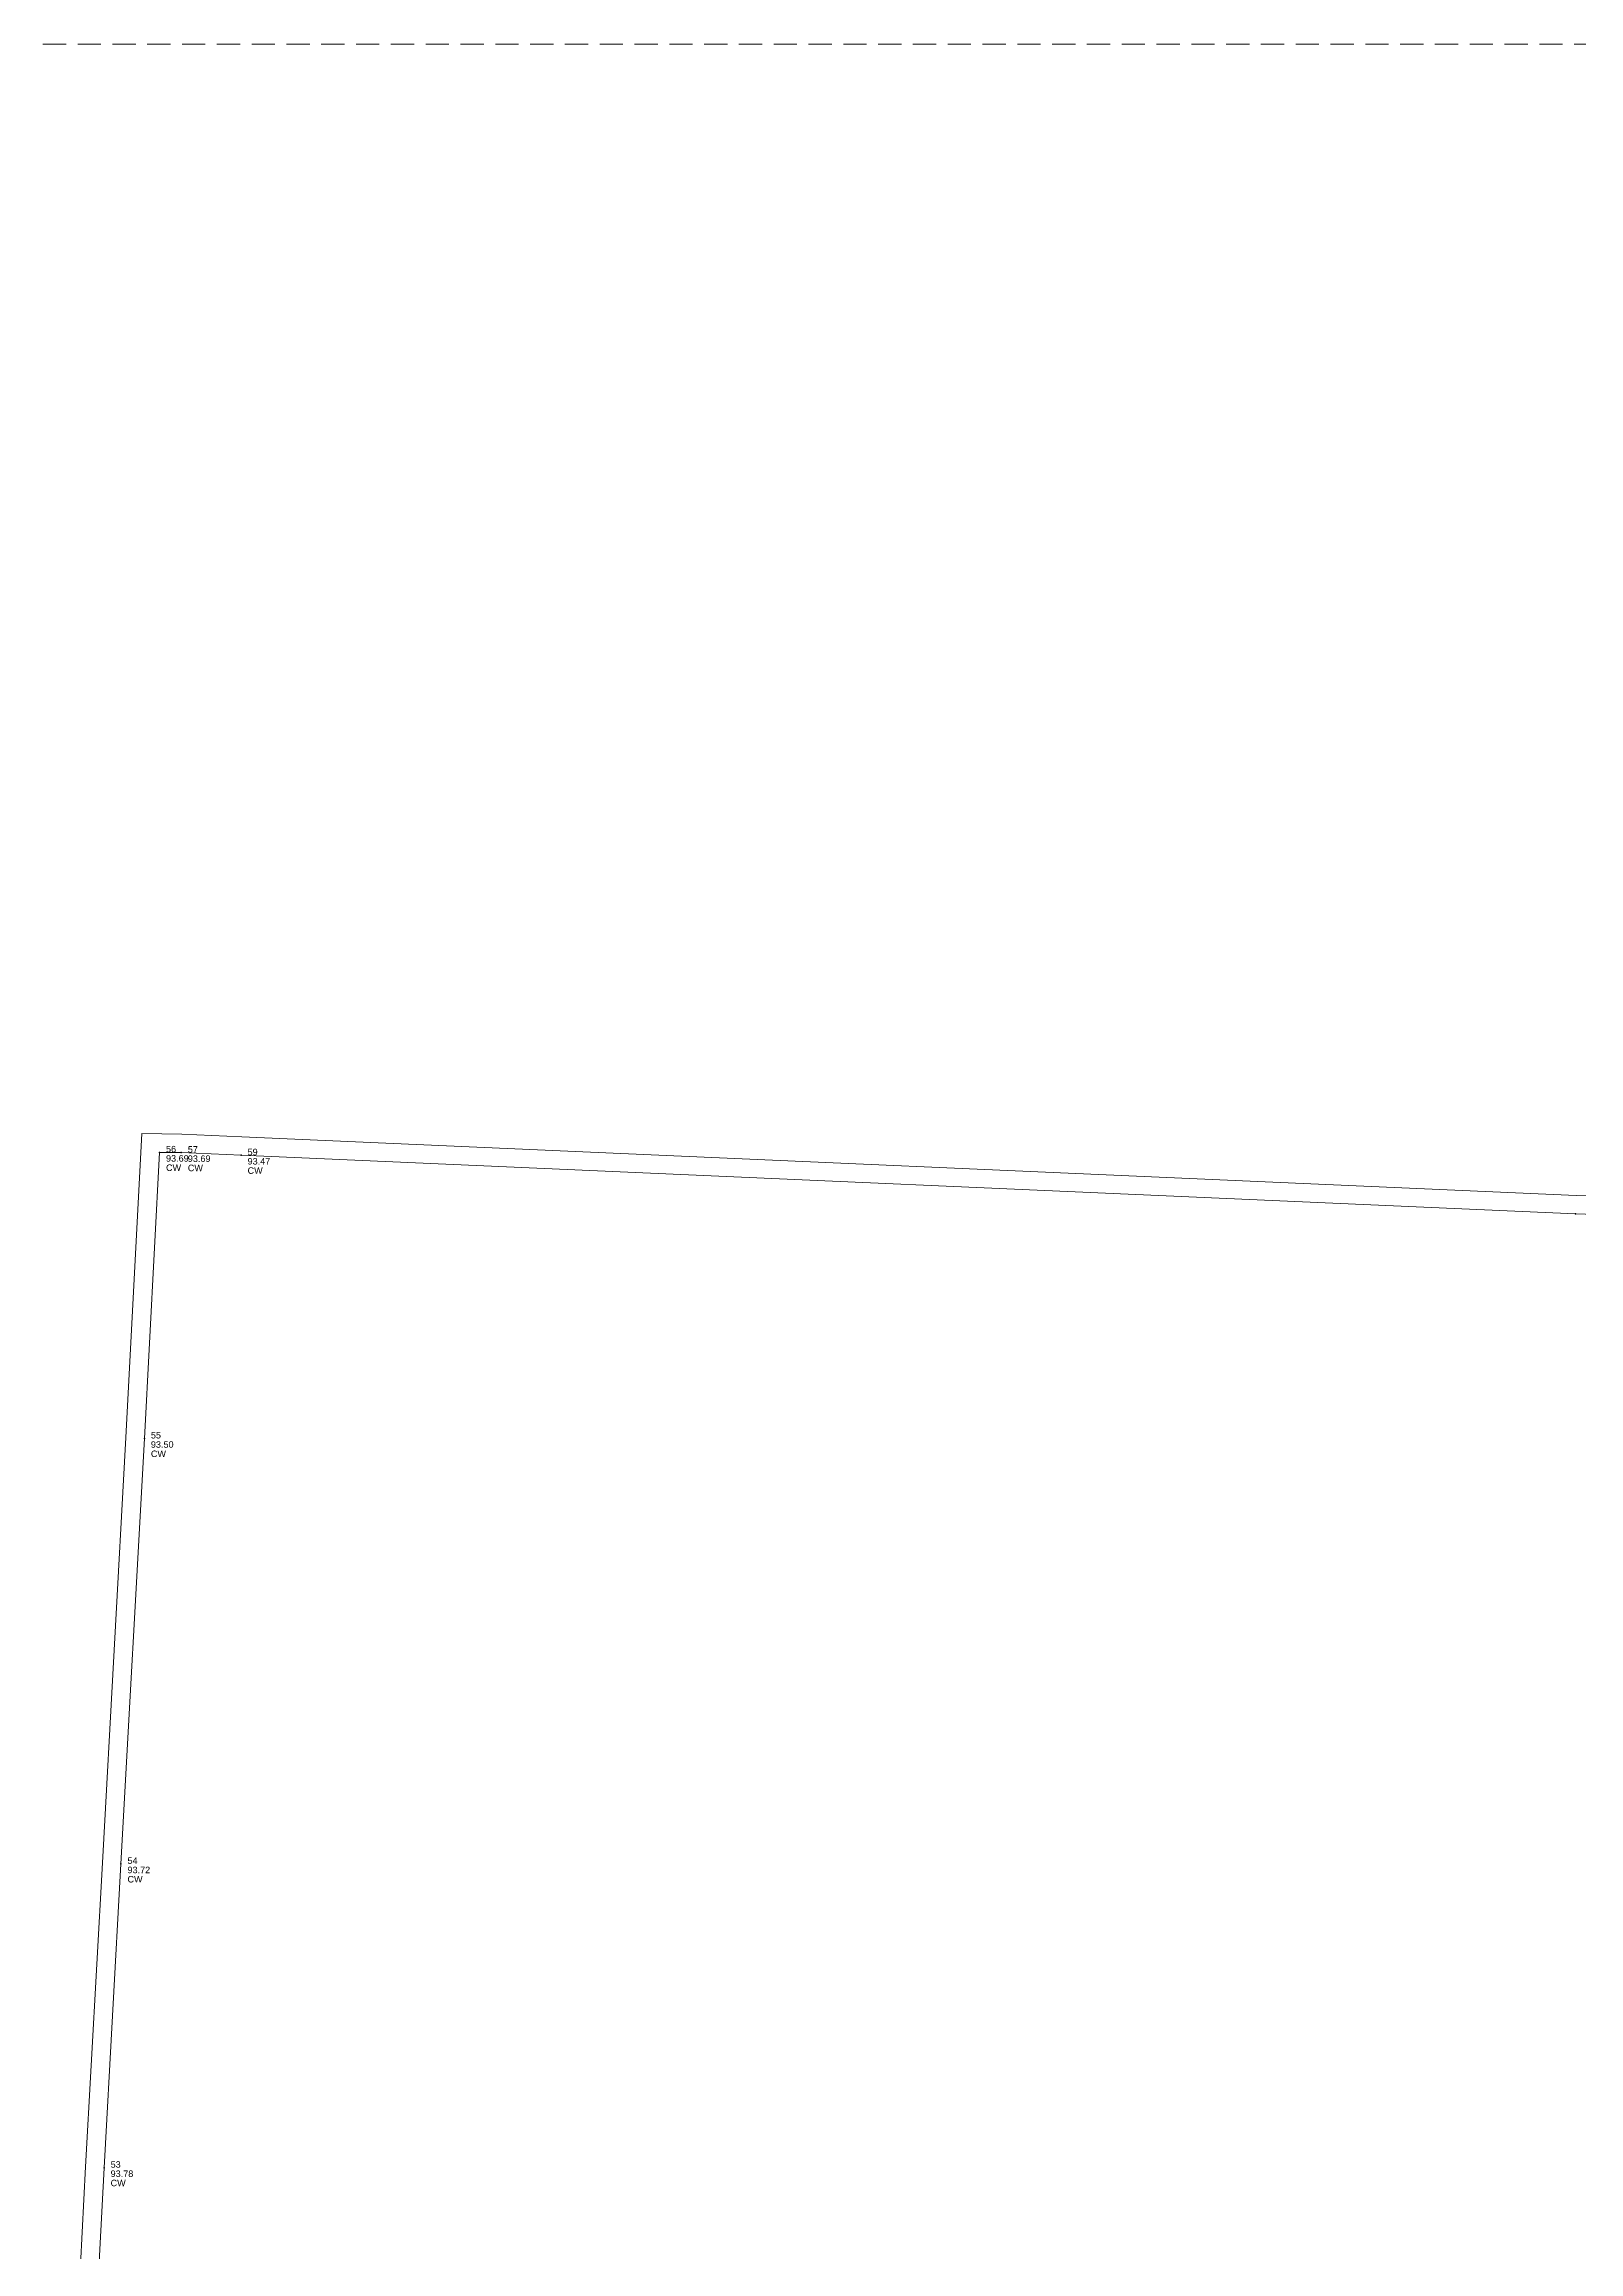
# Model space of a CAD drawing. Header units: millimetres. Extents: x 1332 to 1607, y 864 to 1149.
# Drawn here: x 1432.35 to 1465.42, y 1101.77 to 1149.35 of the extents above; entities that cross this region are included whole.
import ezdxf

# ---------------------------------------------------------------- set-up
doc = ezdxf.new("R2010")
doc.units = ezdxf.units.MM
doc.linetypes.add('DASHED', pattern=[0.75, 0.5, -0.25])
doc.layers.add('Compound Wall', color=1, linetype='Continuous', lineweight=30)
for name, color, linetype in [('pntdesc', 1, 'Continuous'), ('pntelev', 2, 'Continuous'), ('pntno', 3, 'Continuous')]:
    doc.layers.add(name, color=color, linetype=linetype)
doc.styles.get("Standard").update_dxf_attribs({"font": 'arial.ttf'})

msp = doc.modelspace()

# ---------------------------------------------------------------- linework, layer by layer
at = {"linetype": 'DASHED', "lineweight": 0}
msp.add_lwpolyline([(1569.87369, 863.69851), (1331.81928, 863.69851), (1331.81928, 1149.34711), (1569.87369, 1149.34711)], close=True, dxfattribs=at)
at = {"color": 254}
for p in [(1434.832, 1125.463, 93.692), (1435.302, 1125.457, 93.695), (1436.59, 1125.401, 93.473), (1465.345, 1124.135, 91.67), (1434.506, 1119.297, 93.504), (1434.002, 1110.128, 93.715), (1433.638, 1103.581, 93.777)]:
    msp.add_point(p, dxfattribs=at)
at = {"layer": 'Compound Wall', "linetype": 'Continuous', "lineweight": 0, "elevation": 96.308, "flags": 128}
for points in [[(1406.39241, 1088.38462), (1419.14452, 1086.27093), (1431.90386, 1084.28134), (1432.31582, 1087.41206), (1432.54276, 1090.66279), (1433.05457, 1100.07628), (1433.23858, 1103.60253), (1433.60262, 1110.1502), (1434.10658, 1119.31854), (1434.45285, 1125.86787), (1435.31324, 1125.85689), (1436.60737, 1125.80062), (1465.36044, 1124.53471), (1479.40787, 1124.06773), (1486.13078, 1123.79111), (1486.19698, 1125.40004)], [(1406.327, 1087.99), (1419.081, 1085.876), (1432.247, 1083.823), (1432.714, 1087.372), (1432.942, 1090.638), (1433.454, 1100.055), (1433.638, 1103.581), (1434.002, 1110.128), (1434.506, 1119.297), (1434.832, 1125.463), (1435.302, 1125.457), (1436.59, 1125.401), (1465.345, 1124.135), (1479.393, 1123.668), (1486.514, 1123.375), (1486.59665, 1125.38359)]]:
    msp.add_lwpolyline(points, dxfattribs=at)

# ---------------------------------------------------------------- texts
at = {"layer": 'pntdesc'}
for p in [(1434.972, 1125.063), (1435.442, 1125.057), (1436.73, 1125.001), (1434.646, 1118.897), (1434.142, 1109.728), (1433.778, 1103.181)]:
    msp.add_text('CW', height=0.14, dxfattribs=at).set_placement(p)
at = {"layer": 'pntelev'}
for s, p in [('93.69', (1434.972, 1125.263)), ('93.69', (1435.442, 1125.257)), ('93.47', (1436.73, 1125.201)), ('93.50', (1434.646, 1119.097)), ('93.72', (1434.142, 1109.928)), ('93.78', (1433.778, 1103.381))]:
    msp.add_text(s, height=0.14, dxfattribs=at).set_placement(p)
at = {"layer": 'pntno'}
for s, p in [('56', (1434.972, 1125.463)), ('57', (1435.442, 1125.457)), ('59', (1436.73, 1125.401)), ('55', (1434.646, 1119.297)), ('54', (1434.142, 1110.128)), ('53', (1433.778, 1103.581))]:
    msp.add_text(s, height=0.14, dxfattribs=at).set_placement(p)

doc.saveas('drawing.dxf')
